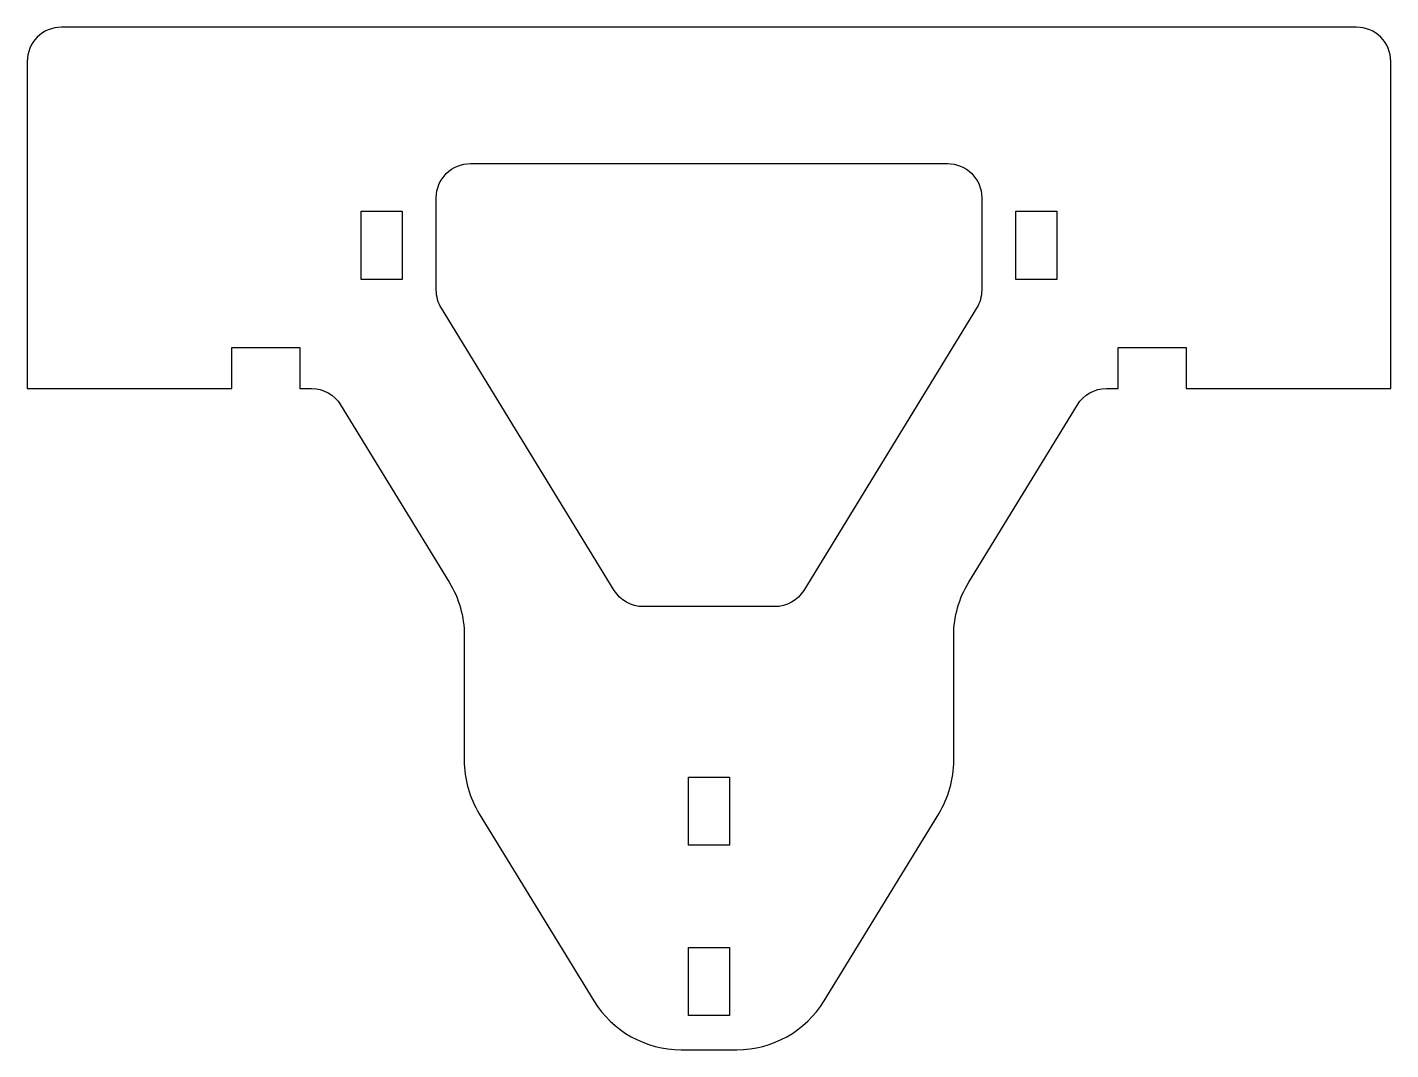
# Model space of a CAD drawing. Header units: millimetres. Extents: x -100 to 100, y -85 to 65.
import ezdxf

# ---------------------------------------------------------------- set-up
doc = ezdxf.new("R2010")
doc.units = ezdxf.units.MM

msp = doc.modelspace()

# ---------------------------------------------------------------- linework, layer by layer
for points in [[(33.69, -50.38, 0.138204), (35.9, -42.55), (35.9, -24.23, -0.138204), (38.11, -16.4), (54.03, 9.61, -0.261065), (58.29, 12), (60, 12), (60, 18), (70, 18), (70, 12), (100, 12), (100, 60, 0.414214), (95, 65), (-95, 65, 0.414214), (-100, 60), (-100, 12), (-70, 12), (-70, 18), (-60, 18), (-60, 12), (-58.29, 12, -0.261065), (-54.03, 9.61), (-38.11, -16.4, -0.138204), (-35.9, -24.23), (-35.9, -42.55, 0.138204), (-33.69, -50.38), (-16.89, -77.83, 0.261065), (-4.1, -85), (4.1, -85, 0.261065), (16.89, -77.83)], [(35, 45, -0.414214), (40, 40), (40, 26.41, -0.138204), (39.26, 23.8), (13.91, -17.61, -0.261065), (9.65, -20), (-9.65, -20, -0.261065), (-13.91, -17.61), (-39.26, 23.8, -0.138204), (-40, 26.41), (-40, 40, -0.414214), (-35, 45)]]:
    msp.add_lwpolyline(points, format="xyb", close=True)
for points in [[(-51, 28), (-51, 38), (-45, 38), (-45, 28)], [(45, 28), (45, 38), (51, 38), (51, 28)], [(3, -45), (3, -55), (-3, -55), (-3, -45)], [(3, -70), (3, -80), (-3, -80), (-3, -70)]]:
    msp.add_lwpolyline(points, close=True)

doc.saveas('drawing.dxf')
